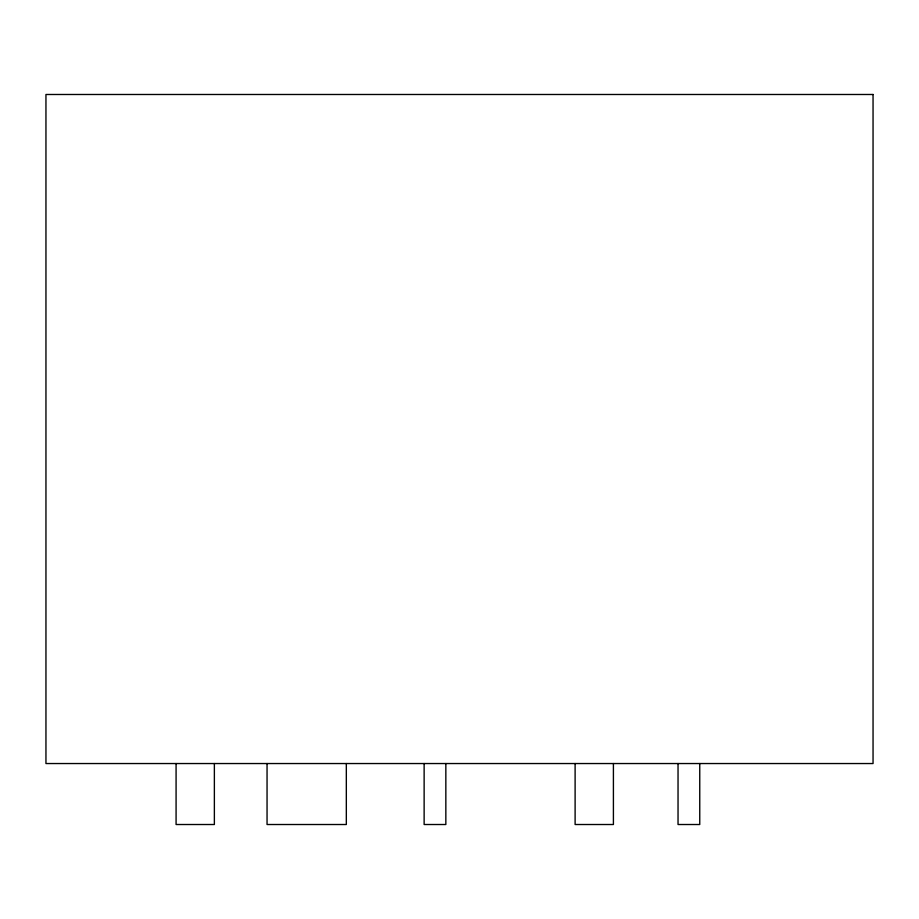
<?xml version="1.0" encoding="UTF-8"?>
<svg xmlns="http://www.w3.org/2000/svg" width="919" height="919" viewBox="0 0 919 919"><rect width="100%" height="100%" fill="white"/><g stroke="black" fill="none" stroke-linecap="round" stroke-linejoin="round"><path stroke-width="1.38" d="M699.75 763.54L699.75 824.515L678.038 824.515L678.038 763.54M613.41 763.54L613.41 824.515L575.11 824.515L575.11 763.54M445.841 763.54L445.841 824.515L424.13 824.515L424.13 763.54M346.325 763.54L346.325 824.515L267.05 824.515L267.05 763.54M214.368 763.54L214.368 824.515L176.08 824.515L176.08 763.54M873.05 94.485L45.95 94.485L45.95 763.54L873.05 763.54L873.05 94.485"/></g></svg>
